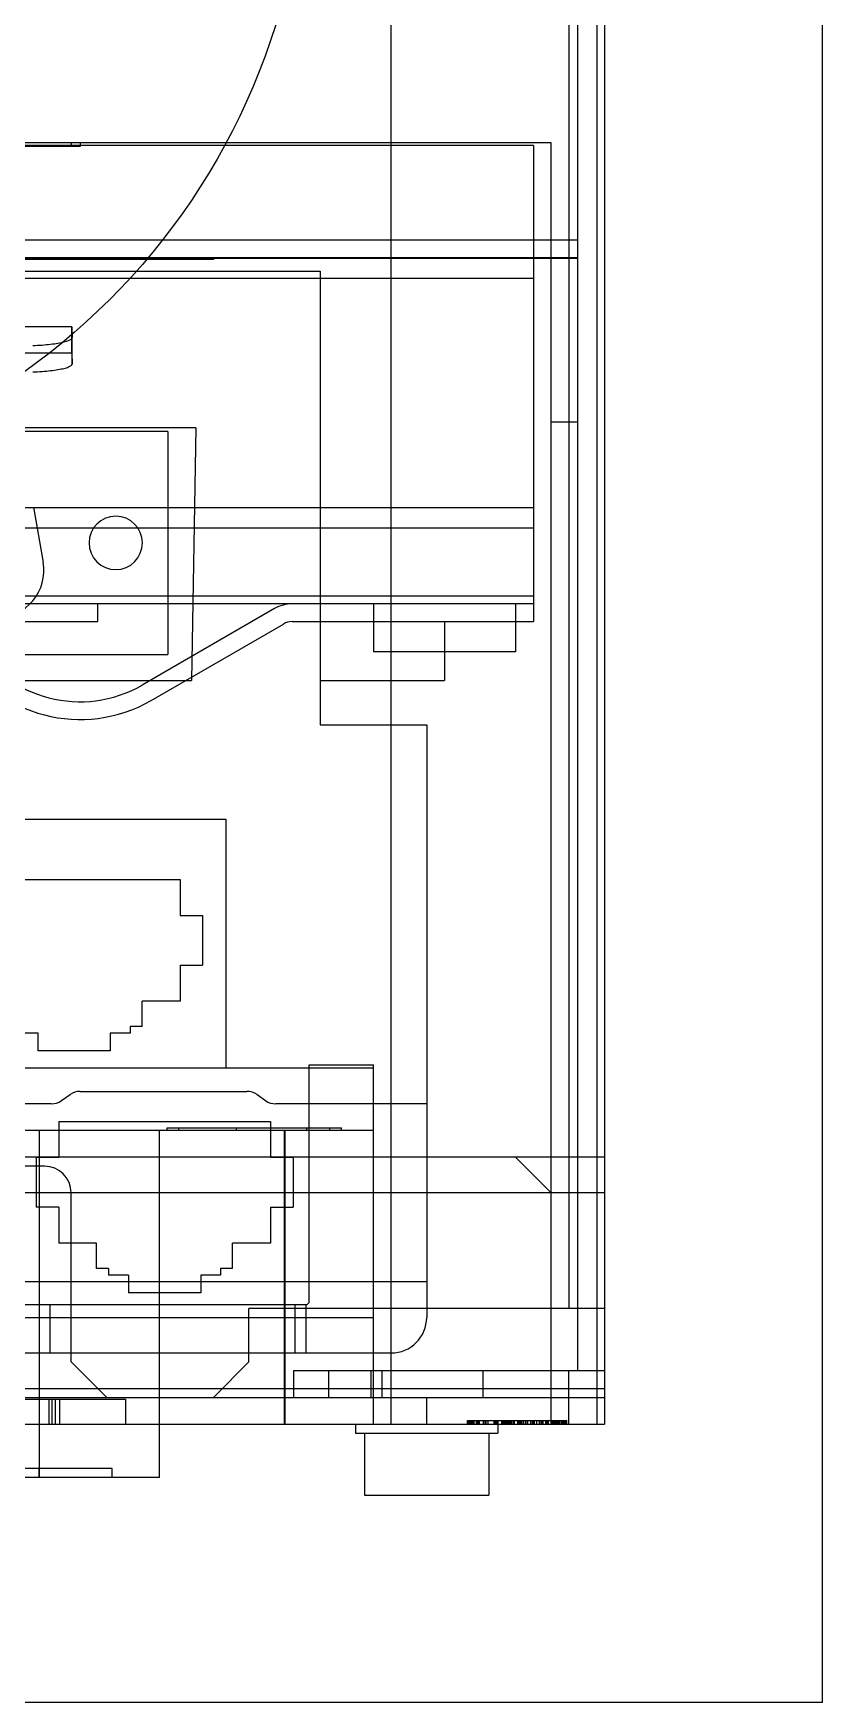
# Model space of a CAD drawing. Extents: x 0 to 290, y 0 to 323.
# Drawn here: x 245.4 to 289.8, y 0 to 93.8 of the extents above; entities that cross this region are included whole.
import ezdxf

# ---------------------------------------------------------------- set-up
doc = ezdxf.new("R2010")
doc.units = 0
doc.layers.add('-15N-THT. THIẾT BỊ ĐÓNG MỞ', color=40, linetype='CONTINUOUS')

# ---------------------------------------------------------------- blocks, each defined once
blk = doc.blocks.new('06 - N - SC VSD CHIẾU TRÊN ATV630D55~D90N4')
at = {"layer": '-15N-THT. THIẾT BỊ ĐÓNG MỞ'}
for p, q in [((144.772, 0), (144.772, 171.5)), ((132.061, 163), (132.061, 15.65)), ((132.5, 163), (132.5, 15.65)), ((120.5, 15.65), (120.5, 161)), ((130.5, 161), (130.5, 22.15)), ((131, 18.65), (131, 161)), ((129.5, 87.65), (9.5, 87.65)), ((128.5, 87.504), (20.5, 87.504)), ((102.5, 87.45), (32.5, 87.45)), ((102.5, 87.65), (102.5, 87.45)), ((103, 87.45), (102.5, 87.45)), ((103, 87.65), (103, 87.65)), ((103, 87.65), (103, 87.45)), ((103, 87.45), (103, 87.45)), ((128.5, 87.504), (128.5, 60.75)), ((129.5, 87.65), (129.5, 87.65)), ((129.5, 15.65), (129.5, 87.65)), ((-131, 82.2), (131, 82.2)), ((131, 81.2), (-131, 81.2)), ((110.5, 81.1), (-111.5, 81.1)), ((131, 81.15), (9.5, 81.15)), ((110.5, 81.2), (110.5, 81.2)), ((110.5, 81.2), (110.5, 81.1)), ((110.5, 81.1), (110.5, 81.1)), ((113, 81.15), (113, 81.2)), ((113.5, 81.2), (113.5, 81.15)), ((113.5, 81.15), (113.5, 81.15)), ((128.5, 81.15), (128.5, 81.15)), ((129.5, 81.15), (129.5, 81.15)), ((131, 81.15), (131, 81.15)), ((18.5, 80.45), (116.5, 80.45)), ((128.5, 80.03), (20.5, 80.03)), ((116.5, 80.45), (116.5, 80.45)), ((116.5, 80.45), (116.5, 54.95)), ((102.536, 77.321), (96.285, 77.321)), ((102.536, 77.321), (102.551, 76.711)), ((102.536, 75.837), (102.536, 77.321)), ((100.344, 76.267), (100.477, 76.273)), ((100.477, 76.273), (100.609, 76.28)), ((100.609, 76.28), (100.738, 76.288)), ((100.738, 76.288), (100.865, 76.297)), ((100.865, 76.297), (100.99, 76.307)), ((100.99, 76.307), (101.112, 76.318)), ((101.112, 76.318), (101.23, 76.33)), ((101.23, 76.33), (101.344, 76.342)), ((101.344, 76.342), (101.454, 76.355)), ((101.454, 76.355), (101.56, 76.369)), ((101.56, 76.369), (101.662, 76.384)), ((101.662, 76.384), (101.759, 76.399)), ((101.759, 76.399), (101.852, 76.416)), ((101.852, 76.416), (101.939, 76.432)), ((101.939, 76.432), (102.021, 76.45)), ((102.021, 76.45), (102.097, 76.468)), ((102.097, 76.468), (102.168, 76.486)), ((102.168, 76.486), (102.233, 76.505)), ((102.233, 76.505), (102.293, 76.524)), ((102.293, 76.524), (102.347, 76.544)), ((102.347, 76.544), (102.395, 76.564)), ((102.395, 76.564), (102.436, 76.584)), ((102.436, 76.584), (102.471, 76.605)), ((102.471, 76.605), (102.5, 76.625)), ((102.5, 76.625), (102.523, 76.646)), ((102.523, 76.646), (102.539, 76.667)), ((102.539, 76.667), (102.548, 76.688)), ((102.548, 76.688), (102.551, 76.71)), ((102.551, 75.226), (102.551, 76.711)), ((102.551, 76.711), (102.551, 76.711)), ((102.551, 75.228), (102.551, 76.711)), ((102.536, 75.837), (96.285, 75.837)), ((102.293, 75.041), (102.347, 75.061)), ((102.347, 75.061), (102.395, 75.08)), ((102.395, 75.08), (102.436, 75.101)), ((102.436, 75.101), (102.471, 75.121)), ((102.471, 75.121), (102.5, 75.142)), ((102.5, 75.142), (102.523, 75.163)), ((102.523, 75.163), (102.539, 75.184)), ((102.536, 75.837), (102.551, 75.228)), ((102.539, 75.184), (102.548, 75.205)), ((102.548, 75.205), (102.551, 75.226)), ((102.551, 75.227), (102.551, 75.228)), ((100.344, 74.783), (100.477, 74.79)), ((100.477, 74.79), (100.609, 74.797)), ((100.609, 74.797), (100.738, 74.805)), ((100.738, 74.805), (100.865, 74.814)), ((100.865, 74.814), (100.99, 74.824)), ((100.99, 74.824), (101.112, 74.835)), ((101.112, 74.835), (101.23, 74.846)), ((101.23, 74.846), (101.344, 74.859)), ((101.344, 74.859), (101.454, 74.872)), ((101.454, 74.872), (101.56, 74.886)), ((101.56, 74.886), (101.662, 74.901)), ((101.662, 74.901), (101.759, 74.916)), ((101.759, 74.916), (101.852, 74.932)), ((101.852, 74.932), (101.939, 74.949)), ((101.939, 74.949), (102.021, 74.966)), ((102.021, 74.966), (102.097, 74.984)), ((102.097, 74.984), (102.168, 75.003)), ((102.168, 75.003), (102.233, 75.022)), ((102.233, 75.022), (102.293, 75.041)), ((109.511, 71.645), (75.519, 71.645)), ((107.935, 71.445), (77.095, 71.445)), ((107.935, 71.445), (107.935, 71.445)), ((107.935, 71.445), (107.935, 58.9)), ((109.511, 71.645), (109.261, 57.445)), ((109.511, 71.645), (109.511, 71.645)), ((129.5, 71.988), (129.5, 71.988)), ((129.5, 71.988), (131, 71.988)), ((131, 71.988), (131, 71.988)), ((20.5, 67.17), (128.5, 67.17)), ((100.375, 67.193), (100.375, 67.193)), ((100.375, 67.193), (100.925, 64.073)), ((128.5, 66), (20.5, 66)), ((103.51, 65.175), (103.51, 65.175)), ((106.51, 65.175), (106.51, 65.175)), ((100.925, 64.073), (100.925, 64.073)), ((100.965, 63.609), (100.965, 63.609)), ((128.5, 62.189), (20.5, 62.189)), ((128.5, 61.75), (20.5, 61.75)), ((104, 61.75), (104, 61.75)), ((104, 60.75), (104, 61.75)), ((113.938, 61.482), (106.5, 57.188)), ((113.938, 61.482), (113.938, 61.482)), ((114.938, 61.75), (114.938, 61.75)), ((119.5, 61.75), (119.5, 59.05)), ((127.5, 61.75), (127.5, 59.05)), ((128.5, 61.75), (128.5, 61.75)), ((90.438, 60.75), (104, 60.75)), ((102, 60.75), (102, 60.75)), ((104, 60.75), (104, 60.75)), ((107, 56.322), (114.438, 60.616)), ((114.438, 60.616), (114.438, 60.616)), ((114.938, 60.75), (128.5, 60.75)), ((114.938, 60.75), (114.938, 60.75)), ((123.5, 60.75), (123.5, 57.45)), ((126.5, 60.75), (126.5, 60.75)), ((128.5, 60.75), (128.5, 60.75)), ((77.095, 58.9), (107.935, 58.9)), ((107.935, 58.9), (107.935, 58.9)), ((127.5, 59.05), (119.5, 59.05)), ((75.769, 57.445), (109.261, 57.445)), ((109.261, 57.445), (109.261, 57.445)), ((116.5, 57.45), (123.5, 57.45)), ((106.5, 57.188), (106.5, 57.188)), ((107, 56.322), (107, 56.322)), ((116.5, 54.95), (116.5, 54.95)), ((116.5, 54.95), (122.5, 54.95)), ((122.5, 54.95), (122.5, 54.95)), ((122.5, 54.95), (122.5, 21.65)), ((122.5, 53.65), (122.5, 53.65)), ((94.2, 49.65), (111.2, 49.65)), ((111.2, 49.65), (111.2, 35.65)), ((111.2, 49.65), (111.2, 49.65)), ((96.714, 46.262), (108.626, 46.262)), ((108.626, 46.262), (108.626, 44.243)), ((108.626, 46.262), (108.626, 46.262)), ((108.626, 44.243), (109.896, 44.243)), ((108.626, 44.243), (108.626, 44.243)), ((109.896, 44.243), (109.896, 41.449)), ((109.896, 44.243), (109.896, 44.243)), ((108.626, 41.449), (108.626, 39.43)), ((108.626, 41.449), (109.896, 41.449)), ((108.626, 41.449), (108.626, 41.449)), ((109.896, 41.449), (109.896, 41.449)), ((106.493, 37.995), (106.493, 39.43)), ((108.626, 39.43), (106.493, 39.43)), ((106.493, 39.43), (106.493, 39.43)), ((108.626, 39.43), (108.626, 39.43)), ((106.493, 39.176), (106.493, 39.176)), ((100.638, 37.614), (99.52, 37.614)), ((100.638, 36.623), (100.638, 37.614)), ((100.638, 37.614), (100.638, 37.614)), ((104.702, 37.614), (104.702, 36.623)), ((105.82, 37.614), (104.702, 37.614)), ((104.702, 37.614), (104.702, 37.614)), ((105.82, 37.995), (105.82, 37.614)), ((106.493, 37.995), (105.82, 37.995)), ((105.82, 37.995), (105.82, 37.995)), ((105.82, 37.614), (105.82, 37.614)), ((106.493, 37.995), (106.493, 37.995)), ((104.702, 36.623), (100.638, 36.623)), ((100.638, 36.623), (100.638, 36.623)), ((104.702, 36.623), (104.702, 36.623)), ((119.5, 35.65), (94.2, 35.65)), ((111.2, 35.65), (111.2, 35.65)), ((115.886, 22.48), (115.886, 35.85)), ((115.886, 35.85), (119.5, 35.85)), ((115.886, 35.85), (115.886, 35.85)), ((119.5, 35.85), (119.5, 35.85)), ((119.5, 21.65), (119.5, 35.85)), ((119.5, 35.65), (119.5, 35.65)), ((101.958, 33.831), (102.442, 34.169)), ((101.958, 33.831), (101.958, 33.831)), ((102.442, 34.169), (102.442, 34.169)), ((103.015, 34.35), (112.385, 34.35)), ((103.015, 34.35), (103.015, 34.35)), ((112.385, 34.35), (112.385, 34.35)), ((112.958, 34.169), (113.442, 33.831)), ((112.958, 34.169), (112.958, 34.169)), ((113.442, 33.831), (113.442, 33.831)), ((122.5, 34.65), (122.5, 34.65)), ((101.385, 33.65), (15.5, 33.65)), ((101.385, 33.65), (101.385, 33.65)), ((122.5, 33.65), (114.015, 33.65)), ((114.015, 33.65), (114.015, 33.65)), ((119.5, 33.65), (119.5, 33.65)), ((122.5, 33.65), (122.5, 33.65)), ((114.544, 32.15), (20.497, 32.15)), ((100.697, 32.15), (100.697, 12.65)), ((101.8, 32.662), (113.713, 32.662)), ((101.8, 32.662), (101.8, 30.643)), ((101.8, 32.662), (101.8, 32.662)), ((107.468, 12.65), (107.468, 32.15)), ((107.9, 32.3), (108.55, 32.3)), ((107.9, 32.15), (107.9, 32.3)), ((108.55, 32.15), (108.55, 32.3)), ((108.55, 32.3), (115.75, 32.3)), ((111.8, 32.15), (111.8, 32.3)), ((113.713, 32.662), (113.713, 30.643)), ((113.713, 32.662), (113.713, 32.662)), ((114.51, 15.65), (114.51, 32.15)), ((119.51, 32.15), (114.544, 32.15)), ((114.544, 15.65), (114.544, 32.15)), ((115.75, 32.15), (115.75, 32.3)), ((115.75, 32.3), (117.7, 32.3)), ((117.05, 32.15), (117.05, 32.3)), ((117.7, 32.15), (117.7, 32.3)), ((119.51, 32.15), (119.51, 32.15)), ((119.51, 15.65), (119.51, 32.15)), ((132.5, 30.65), (-129.5, 30.65)), ((101, 30.15), (61.5, 30.15)), ((101.8, 30.643), (100.53, 30.643)), ((100.53, 30.643), (100.53, 27.849)), ((100.53, 30.643), (100.53, 30.643)), ((101, 30.15), (101, 30.15)), ((101.8, 30.643), (101.8, 30.643)), ((114.983, 30.643), (113.713, 30.643)), ((113.713, 30.643), (113.713, 30.643)), ((114.983, 30.643), (114.983, 27.849)), ((114.983, 30.643), (114.983, 30.643)), ((127.5, 30.65), (129.5, 28.65)), ((127.5, 30.65), (127.5, 30.65)), ((132.5, 30.65), (132.5, 30.65)), ((132.5, 28.65), (-129.5, 28.65)), ((102.5, 19.15), (102.5, 28.65)), ((102.5, 28.65), (102.5, 28.65)), ((129.5, 28.65), (129.5, 28.65)), ((101.8, 27.849), (100.53, 27.849)), ((100.53, 27.849), (100.53, 27.849)), ((101.8, 27.849), (101.8, 25.83)), ((101.8, 27.849), (101.8, 27.849)), ((113.713, 27.849), (113.713, 25.83)), ((113.713, 27.849), (114.983, 27.849)), ((113.713, 27.849), (113.713, 27.849)), ((114.983, 27.849), (114.983, 27.849)), ((103.934, 25.83), (101.8, 25.83)), ((101.8, 25.83), (101.8, 25.83)), ((103.934, 24.395), (103.934, 25.83)), ((103.934, 25.83), (103.934, 25.83)), ((103.934, 25.576), (103.934, 25.576)), ((111.579, 24.395), (111.579, 25.83)), ((113.713, 25.83), (111.579, 25.83)), ((111.579, 25.83), (111.579, 25.83)), ((111.579, 25.576), (111.579, 25.576)), ((113.713, 25.83), (113.713, 25.83)), ((104.607, 24.395), (103.934, 24.395)), ((103.934, 24.395), (103.934, 24.395)), ((104.607, 24.395), (104.607, 24.014)), ((104.607, 24.395), (104.607, 24.395)), ((110.906, 24.395), (110.906, 24.014)), ((111.579, 24.395), (110.906, 24.395)), ((110.906, 24.395), (110.906, 24.395)), ((111.579, 24.395), (111.579, 24.395)), ((122.5, 23.65), (12.5, 23.65)), ((105.724, 24.014), (104.607, 24.014)), ((104.607, 24.014), (104.607, 24.014)), ((105.724, 24.014), (105.724, 23.023)), ((105.724, 24.014), (105.724, 24.014)), ((109.788, 24.014), (109.788, 23.023)), ((110.906, 24.014), (109.788, 24.014)), ((109.788, 24.014), (109.788, 24.014)), ((110.906, 24.014), (110.906, 24.014)), ((122.5, 23.65), (122.5, 23.65)), ((109.788, 23.023), (105.724, 23.023)), ((105.724, 23.023), (105.724, 23.023)), ((109.788, 23.023), (109.788, 23.023)), ((98.5, 21.65), (119.5, 21.65)), ((99.73, 22.38), (115.783, 22.38)), ((100.7, 22.35), (100.7, 19.65)), ((100.7, 22.35), (100.7, 22.35)), ((115.7, 22.35), (100.7, 22.35)), ((100.7, 21.65), (100.7, 21.65)), ((101.3, 22.35), (101.3, 19.65)), ((132.5, 22.15), (112.5, 22.15)), ((112.5, 19.15), (112.5, 22.15)), ((112.5, 22.15), (112.5, 22.15)), ((115.1, 19.65), (115.1, 22.35)), ((115.7, 22.35), (115.7, 22.35)), ((115.7, 22.35), (115.7, 19.65)), ((115.7, 21.65), (115.7, 21.65)), ((115.783, 22.38), (115.783, 22.38)), ((115.886, 22.48), (115.886, 22.48)), ((119.5, 21.65), (119.5, 21.65)), ((122.5, 21.65), (122.5, 21.65)), ((130.5, 22.15), (130.5, 22.15)), ((131, 22.15), (131, 22.15)), ((132.5, 22.15), (132.5, 22.15)), ((96.5, 19.65), (120.5, 19.65)), ((100.7, 19.65), (100.7, 19.65)), ((104.5, 17.15), (102.5, 19.15)), ((102.5, 19.15), (102.5, 19.15)), ((112.5, 19.15), (110.5, 17.15)), ((112.5, 19.15), (112.5, 19.15)), ((115.7, 19.65), (115.7, 19.65)), ((120.5, 19.65), (120.5, 19.65)), ((132.5, 18.65), (115, 18.65)), ((115, 18.65), (115, 17.15)), ((115, 18.65), (115, 18.65)), ((117, 17.15), (117, 18.65)), ((119.35, 18.65), (119.35, 17.15)), ((120, 18.65), (120, 18.65)), ((120, 17.15), (120, 18.65)), ((125.65, 18.65), (125.65, 17.15)), ((130.5, 18.65), (130.5, 18.65)), ((130.5, 15.65), (130.5, 18.65)), ((131, 18.65), (131, 18.65)), ((132.5, 18.65), (132.5, 18.65)), ((-132.5, 17.15), (132.5, 17.15)), ((-129.5, 17.65), (132.5, 17.65)), ((-105.552, 17.05), (105.552, 17.05)), ((101.25, 17.05), (101.25, 15.65)), ((101.414, 17.05), (101.414, 15.65)), ((101.596, 17.05), (101.596, 15.65)), ((101.847, 17.05), (101.847, 15.65)), ((104.5, 17.15), (104.5, 17.15)), ((105.552, 17.05), (105.552, 15.65)), ((110.5, 17.15), (110.5, 17.15)), ((115, 17.15), (115, 17.15)), ((120, 17.15), (120, 17.15)), ((122.5, 15.65), (122.5, 17.15)), ((129.5, 17.15), (129.5, 17.15)), ((130.5, 17.15), (130.5, 17.15)), ((132.5, 17.15), (132.5, 17.15)), ((-132.5, 15.65), (132.5, 15.65)), ((118.5, 15.65), (118.5, 15.15)), ((118.5, 15.15), (126.5, 15.15)), ((119, 15.15), (119, 11.65)), ((119.51, 15.65), (119.51, 15.65)), ((120.5, 15.65), (120.5, 15.65)), ((124.8, 15.65), (124.8, 15.85)), ((124.8, 15.85), (124.889, 15.85)), ((124.844, 15.65), (124.844, 15.85)), ((124.889, 15.85), (130.242, 15.85)), ((124.889, 15.65), (124.889, 15.85)), ((124.929, 15.65), (124.929, 15.85)), ((124.955, 15.65), (124.955, 15.85)), ((124.956, 15.65), (124.956, 15.85)), ((124.972, 15.65), (124.972, 15.85)), ((124.984, 15.65), (124.984, 15.85)), ((124.996, 15.65), (124.996, 15.85)), ((125.074, 15.65), (125.074, 15.85)), ((125.11, 15.85), (125.11, 15.65)), ((125.114, 15.85), (125.114, 15.65)), ((125.161, 15.65), (125.161, 15.85)), ((125.309, 15.65), (125.309, 15.85)), ((125.335, 15.65), (125.335, 15.85)), ((125.401, 15.65), (125.401, 15.85)), ((125.405, 15.85), (125.405, 15.65)), ((125.412, 15.65), (125.412, 15.85)), ((125.468, 15.65), (125.468, 15.85)), ((125.699, 15.65), (125.699, 15.85)), ((125.7, 15.65), (125.7, 15.85)), ((125.701, 15.65), (125.701, 15.85)), ((125.781, 15.65), (125.781, 15.85)), ((125.822, 15.85), (125.822, 15.65)), ((125.829, 15.65), (125.829, 15.85)), ((125.955, 15.65), (125.955, 15.85)), ((126, 15.15), (126, 11.65)), ((126.29, 15.65), (126.29, 15.85)), ((126.298, 15.65), (126.298, 15.85)), ((126.364, 15.65), (126.364, 15.85)), ((126.386, 15.85), (126.386, 15.85)), ((126.386, 15.65), (126.386, 15.85)), ((126.386, 15.65), (126.386, 15.65)), ((126.419, 15.65), (126.419, 15.85)), ((126.428, 15.65), (126.428, 15.85)), ((126.442, 15.65), (126.442, 15.85)), ((126.45, 15.65), (126.45, 15.85)), ((126.45, 15.65), (126.45, 15.85)), ((126.45, 15.65), (126.45, 15.85)), ((126.454, 15.65), (126.454, 15.85)), ((126.457, 15.65), (126.457, 15.85)), ((126.457, 15.65), (126.457, 15.85)), ((126.458, 15.65), (126.458, 15.85)), ((126.489, 15.65), (126.489, 15.85)), ((126.5, 15.65), (126.5, 15.15)), ((126.529, 15.65), (126.529, 15.85)), ((126.726, 15.65), (126.726, 15.85)), ((126.733, 15.65), (126.733, 15.85)), ((126.748, 15.65), (126.748, 15.85)), ((126.825, 15.65), (126.825, 15.85)), ((126.866, 15.65), (126.866, 15.85)), ((126.869, 15.65), (126.869, 15.85)), ((126.877, 15.65), (126.877, 15.85)), ((126.88, 15.65), (126.88, 15.85)), ((126.892, 15.65), (126.892, 15.85)), ((126.899, 15.65), (126.899, 15.85)), ((126.925, 15.65), (126.925, 15.85)), ((126.944, 15.85), (126.944, 15.65)), ((126.976, 15.65), (126.976, 15.85)), ((126.991, 15.65), (126.991, 15.85)), ((127.012, 15.65), (127.012, 15.85)), ((127.033, 15.65), (127.033, 15.85)), ((127.046, 15.65), (127.046, 15.85)), ((127.072, 15.65), (127.072, 15.85)), ((127.1, 15.65), (127.1, 15.85)), ((127.113, 15.85), (127.113, 15.85)), ((127.113, 15.65), (127.113, 15.85)), ((127.113, 15.65), (127.113, 15.65)), ((127.165, 15.65), (127.165, 15.85)), ((127.179, 15.65), (127.179, 15.85)), ((127.183, 15.65), (127.183, 15.85)), ((127.224, 15.65), (127.224, 15.85)), ((127.235, 15.65), (127.235, 15.85)), ((127.249, 15.65), (127.249, 15.85)), ((127.282, 15.65), (127.282, 15.85)), ((127.301, 15.65), (127.301, 15.85)), ((127.382, 15.85), (127.382, 15.65)), ((127.42, 15.85), (127.42, 15.65)), ((127.626, 15.65), (127.626, 15.85)), ((127.663, 15.85), (127.663, 15.65)), ((127.703, 15.85), (127.703, 15.65)), ((127.762, 15.85), (127.762, 15.65)), ((127.769, 15.65), (127.769, 15.85)), ((127.77, 15.65), (127.77, 15.85)), ((127.843, 15.65), (127.843, 15.85)), ((127.921, 15.85), (127.921, 15.65)), ((128.061, 15.65), (128.061, 15.85)), ((128.16, 15.65), (128.16, 15.85)), ((128.171, 15.65), (128.171, 15.85)), ((128.186, 15.85), (128.186, 15.85)), ((128.186, 15.65), (128.186, 15.85)), ((128.186, 15.65), (128.186, 15.65)), ((128.367, 15.65), (128.367, 15.85)), ((128.445, 15.65), (128.445, 15.85)), ((128.511, 15.65), (128.511, 15.85)), ((128.54, 15.85), (128.54, 15.65)), ((128.551, 15.65), (128.551, 15.85)), ((128.673, 15.85), (128.673, 15.65)), ((128.838, 15.65), (128.838, 15.85)), ((128.939, 15.65), (128.939, 15.85)), ((128.965, 15.65), (128.965, 15.85)), ((128.994, 15.65), (128.994, 15.85)), ((129.009, 15.85), (129.009, 15.85)), ((129.009, 15.65), (129.009, 15.85)), ((129.009, 15.65), (129.009, 15.65)), ((129.046, 15.65), (129.046, 15.85)), ((129.182, 15.85), (129.182, 15.65)), ((129.212, 15.65), (129.212, 15.85)), ((129.256, 15.85), (129.256, 15.65)), ((129.264, 15.65), (129.264, 15.85)), ((129.311, 15.65), (129.311, 15.85)), ((129.33, 15.65), (129.33, 15.85)), ((129.341, 15.85), (129.341, 15.65)), ((129.5, 15.65), (129.5, 15.65)), ((129.536, 15.65), (129.536, 15.85)), ((129.551, 15.65), (129.551, 15.85)), ((129.574, 15.65), (129.574, 15.85)), ((129.584, 15.65), (129.584, 15.85)), ((129.588, 15.85), (129.588, 15.65)), ((129.603, 15.85), (129.603, 15.65)), ((129.614, 15.65), (129.614, 15.85)), ((129.621, 15.65), (129.621, 15.85)), ((129.651, 15.65), (129.651, 15.85)), ((129.669, 15.85), (129.669, 15.65)), ((129.688, 15.65), (129.688, 15.85)), ((129.702, 15.65), (129.702, 15.85)), ((129.732, 15.85), (129.732, 15.65)), ((129.732, 15.65), (129.732, 15.85)), ((129.78, 15.65), (129.78, 15.85)), ((129.795, 15.65), (129.795, 15.85)), ((129.824, 15.65), (129.824, 15.85)), ((129.825, 15.85), (129.825, 15.65)), ((129.883, 15.65), (129.883, 15.85)), ((129.891, 15.65), (129.891, 15.85)), ((129.898, 15.85), (129.898, 15.65)), ((129.979, 15.65), (129.979, 15.85)), ((129.983, 15.65), (129.983, 15.85)), ((130.082, 15.65), (130.082, 15.85)), ((130.156, 15.65), (130.156, 15.85)), ((130.223, 15.85), (130.223, 15.65)), ((130.234, 15.65), (130.234, 15.85)), ((130.236, 15.85), (130.236, 15.65)), ((130.237, 15.65), (130.237, 15.85)), ((130.238, 15.65), (130.238, 15.85)), ((130.24, 15.65), (130.24, 15.85)), ((130.24, 15.65), (130.24, 15.85)), ((130.242, 15.85), (130.392, 15.85)), ((130.242, 15.65), (130.242, 15.85)), ((130.248, 15.65), (130.248, 15.85)), ((130.25, 15.65), (130.25, 15.85)), ((130.25, 15.65), (130.25, 15.85)), ((130.263, 15.65), (130.263, 15.85)), ((130.266, 15.65), (130.266, 15.85)), ((130.295, 15.65), (130.295, 15.85)), ((130.33, 15.65), (130.33, 15.85)), ((130.345, 15.85), (130.345, 15.65)), ((130.392, 15.65), (130.392, 15.85)), ((130.392, 15.65), (130.392, 15.85)), ((130.392, 15.65), (130.392, 15.85)), ((132.5, 15.65), (132.5, 15.65)), ((104.8, 13.15), (30.2, 13.15)), ((100.7, 12.65), (100.7, 13.15)), ((100.7, 13.15), (100.7, 12.65)), ((104.8, 13.15), (104.8, 13.15)), ((104.8, 12.65), (104.8, 13.15)), ((100.697, 12.65), (34.297, 12.65)), ((107.468, 12.65), (100.697, 12.65)), ((104.8, 12.65), (104.8, 12.65)), ((107.468, 12.65), (107.468, 12.65)), ((119, 11.65), (126, 11.65)), ((144.772, 0), (-144.772, 0)), ((103.5, 0), (103.5, 0)), ((105, 0), (105, 0))]:
    blk.add_line(p, q, dxfattribs=at)
blk.add_circle((78, 105.5), 37.7, dxfattribs=at)
for centre, radius, start, end in [((105.01, 65.175), 1.5, 0.00006, 179.99991), ((105.01, 65.175), 1.5, 180.00009, 359.99994), ((98.325, 63.615), 2.64, 270.00004, 10), ((114.938, 59.75), 2, 89.99998, 119.99999), ((114.938, 59.75), 1, 89.99998, 119.99999), ((103, 63.25), 8, 211.00273, 299.99997), ((103, 63.25), 7, 211.00273, 299.99997), ((101.385, 34.65), 1, 270.00002, 304.99198), ((103.015, 33.35), 1, 89.99998, 124.992), ((112.385, 33.35), 1, 55.00802, 89.99998), ((114.015, 34.65), 1, 235.008, 270.00002), ((101, 28.65), 1.5, 0, 89.99998), ((115.592, 22.68), 0.356, 302.44295, 325.79723), ((120.5, 21.65), 2, 270.00002, 0)]:
    blk.add_arc(centre, radius, start, end, dxfattribs=at)

msp = doc.modelspace()

# ---------------------------------------------------------------- block references
msp.add_blockref('06 - N - SC VSD CHIẾU TRÊN ATV630D55~D90N4', (145, 0))

doc.saveas('drawing.dxf')
